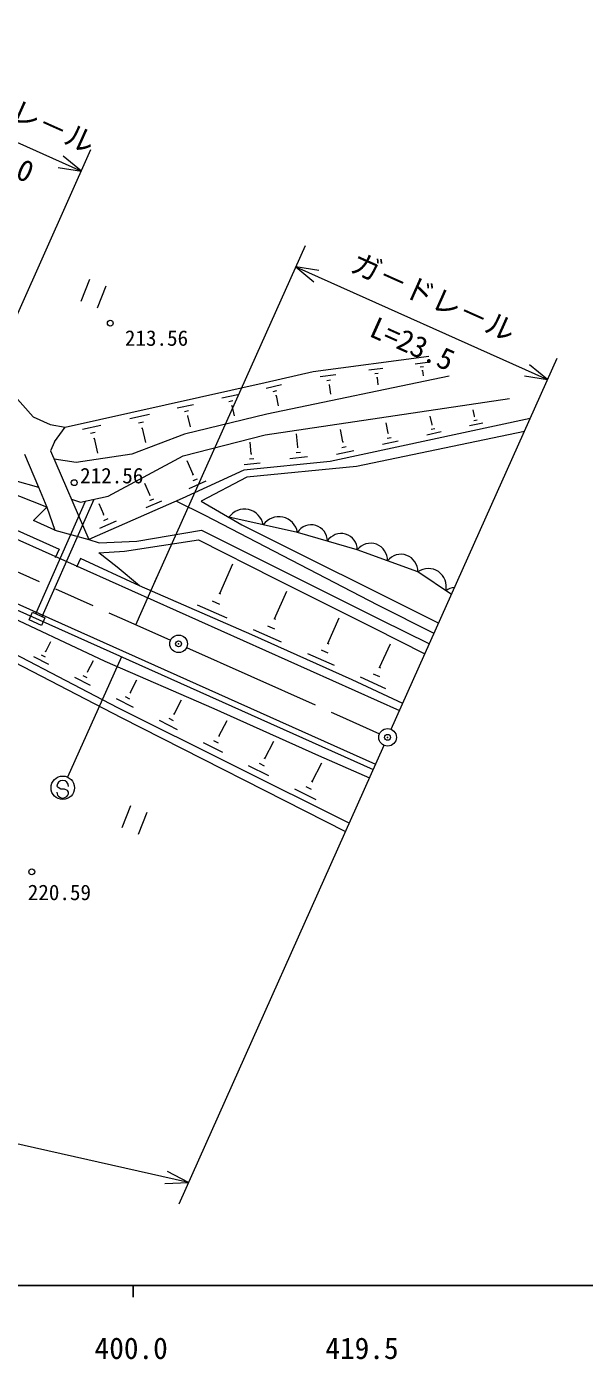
# Model space of a CAD drawing. Units: millimetres, scale not verified. Extents: x 40000 to 680000, y 20000 to 380000.
# Drawn here: x 458941 to 506439, y 198715 to 312236 of the extents above; entities that cross this region are included whole.
import ezdxf
from ezdxf.enums import TextEntityAlignment as Align

# ---------------------------------------------------------------- set-up
doc = ezdxf.new("R2010")
doc.units = ezdxf.units.MM
doc.header["$LTSCALE"] = 1000
doc.header["$PDMODE"] = 32
doc.header["$PDSIZE"] = 500
doc.linetypes.add('CHAIN', pattern=[18.5, 12, -1.5, 3.5, -1.5])
for name, color, linetype, lineweight in [('M-BGD', 7, 'Continuous', 13), ('M-BMK', 2, 'CHAIN', 13), ('M-TTL-BAND', 7, 'Continuous', 25)]:
    doc.layers.add(name, color=color, linetype=linetype, lineweight=lineweight)
doc.styles.add('@ＭＳ ゴシック', font='')
doc.styles.add('ＭＳ ゴシック', font='')
doc.styles.get('@ＭＳ ゴシック').set_extended_font_data('@MS Gothic')
doc.styles.get('ＭＳ ゴシック').set_extended_font_data('MS Gothic')

msp = doc.modelspace()

# ---------------------------------------------------------------- linework, layer by layer
at = {"layer": 'M-BGD'}
for p, q in [((449912, 306059), (463605, 299934)), ((451404, 272659), (464421, 301759)), ((463605, 299934), (462052, 301195)), ((461630, 300250), (463605, 299934)), ((469660, 264493), (482678, 293593)), ((481861, 291767), (503312, 282172)), ((483836, 291451), (481861, 291767)), ((481861, 291767), (483413, 290506)), ((464288, 290707), (463567, 288825)), ((464978, 288284), (465700, 290166)), ((422658, 284422), (490704, 253984)), ((489988, 252384), (504131, 283996)), ((488091, 282990), (489277, 283148)), ((488584, 282693), (488880, 282733)), ((492030, 283517), (493086, 283658)), ((492469, 283254), (492732, 283289)), ((492610, 282950), (492676, 282959)), ((492643, 282955), (492703, 282506)), ((503312, 282172), (501760, 283433)), ((479348, 281451), (480657, 281745)), ((483951, 282435), (485273, 282612)), ((484500, 282105), (484830, 282149)), ((484677, 281725), (484759, 281736)), ((484718, 281731), (484827, 280919)), ((488742, 282352), (488817, 282362)), ((488780, 282357), (488864, 281731)), ((501338, 282488), (503312, 282172)), ((475578, 280606), (476914, 280906)), ((479927, 281169), (480254, 281242)), ((480137, 280803), (480219, 280822)), ((480178, 280813), (480373, 279946)), ((420413, 279402), (488458, 248964)), ((420617, 279858), (488662, 249420)), ((471774, 279753), (473152, 280062)), ((472384, 279456), (472728, 279533)), ((476169, 280318), (476503, 280392)), ((476384, 279945), (476468, 279964)), ((476426, 279954), (476624, 279072)), ((497085, 279049), (496967, 279598)), ((463695, 277942), (465264, 278294)), ((467732, 278847), (469393, 279219)), ((468466, 278488), (468882, 278581)), ((472606, 279071), (472692, 279090)), ((472649, 279081), (472856, 278154)), ((489738, 277618), (489549, 278495)), ((493471, 278345), (493318, 279056)), ((493432, 278337), (493509, 278353)), ((496671, 278259), (497788, 278499)), ((497018, 278684), (497297, 278744)), ((497051, 279041), (497120, 279056)), ((464389, 277603), (464781, 277691)), ((464642, 277165), (464740, 277187)), ((464691, 277176), (464977, 275898)), ((468734, 278025), (468838, 278048)), ((468786, 278036), (469062, 276803)), ((482023, 276425), (481910, 277550)), ((485883, 276868), (485657, 277916)), ((489656, 277175), (489995, 277248)), ((489695, 277609), (489780, 277627)), ((493013, 277472), (494247, 277737)), ((493396, 277941), (493705, 278008)), ((478065, 275852), (477964, 276854)), ((481882, 275960), (482254, 275997)), ((481977, 276421), (482070, 276430)), ((485333, 275819), (486814, 276138)), ((485793, 276383), (486163, 276463)), ((485836, 276858), (485929, 276877)), ((489235, 276659), (490590, 276950)), ((458771, 275817), (459941, 273006)), ((473121, 274086), (472602, 275255)), ((477458, 274953), (478838, 275093)), ((477934, 275420), (478279, 275455)), ((478021, 275847), (478108, 275856)), ((481369, 275457), (482858, 275607)), ((473076, 274066), (473166, 274106)), ((473133, 273571), (473495, 273732)), ((459941, 273006), (460647, 271310)), ((469434, 272349), (469001, 273322)), ((472783, 272895), (474232, 273539)), ((459709, 262228), (463951, 271830)), ((460260, 261980), (464681, 271987)), ((465511, 270673), (465109, 271578)), ((469127, 271270), (470440, 271853)), ((469392, 272331), (469475, 272367)), ((469444, 271883), (469773, 272028)), ((460647, 271310), (459525, 270165)), ((465467, 270653), (465555, 270692)), ((465523, 270173), (465874, 270329)), ((456353, 270123), (461704, 267729)), ((465183, 269518), (466588, 270142)), ((461704, 267729), (461377, 266999)), ((463532, 266938), (463182, 266182)), ((468545, 264616), (463532, 266938)), ((475385, 263950), (476506, 266492)), ((468230, 261296), (470090, 265454)), ((475306, 263985), (475464, 263915)), ((480057, 261796), (481100, 264160)), ((459146, 261701), (459436, 262350)), ((459436, 262350), (460494, 261878)), ((473460, 262995), (475978, 261884)), ((474737, 263333), (475367, 263056)), ((460205, 261229), (459146, 261701)), ((460494, 261878), (460205, 261229)), ((479442, 261211), (480039, 260948)), ((479982, 261829), (480132, 261763)), ((484604, 259700), (485570, 261890)), ((478231, 260890), (480619, 259836)), ((460611, 258981), (460531, 259022)), ((460571, 259002), (461006, 259859)), ((482874, 258841), (485136, 257843)), ((484021, 259146), (484587, 258896)), ((484533, 259731), (484674, 259669)), ((489003, 257638), (489929, 259677)), ((460820, 257916), (459549, 258561)), ((460537, 258540), (460219, 258701)), ((467006, 258559), (462423, 248314)), ((464126, 257265), (464621, 258242)), ((464392, 256106), (463034, 256794)), ((464089, 256772), (463750, 256944)), ((464168, 257244), (464083, 257287)), ((467768, 255486), (468324, 256584)), ((487350, 256840), (489490, 255868)), ((488444, 257118), (488979, 256875)), ((488936, 257669), (489070, 257608)), ((472713, 213773), (286079, 255845)), ((467813, 255463), (467722, 255509)), ((468051, 254251), (466604, 254985)), ((467728, 254960), (467367, 255144)), ((471499, 253663), (472119, 254887)), ((471457, 253105), (471073, 253300)), ((471547, 253639), (471451, 253688)), ((471800, 252351), (470262, 253131)), ((475321, 251796), (476006, 253147)), ((489375, 251015), (471897, 211947)), ((475640, 250405), (474010, 251231)), ((475277, 251204), (474869, 251410)), ((475372, 251770), (475270, 251822)), ((479237, 249883), (479988, 251365)), ((479291, 249856), (479183, 249911)), ((479575, 248410), (477849, 249285)), ((479190, 249256), (478759, 249475)), ((483249, 247923), (484068, 249540)), ((461615, 247412), (461516, 247530)), ((483200, 247261), (482744, 247492)), ((483306, 247894), (483192, 247952)), ((461860, 247273), (461615, 247412)), ((462161, 247270), (461860, 247273)), ((462406, 247158), (462161, 247270)), ((462512, 247022), (462406, 247158)), ((483606, 246367), (481783, 247291)), ((467782, 245867), (467061, 243985)), ((468473, 243444), (469194, 245326)), ((472713, 213773), (470943, 214703)), ((470715, 213693), (472713, 213773))]:
    msp.add_line(p, q, dxfattribs=at)
for points in [[(460647, 271310), (457133, 272708), (453906, 274348), (451094, 276108), (446484, 282072), (439349, 292828), (432722, 304664), (429839, 312236)], [(433755, 310180), (435122, 307013), (438498, 299594), (441853, 292930), (445717, 287190), (451955, 278394), (455516, 274947), (457946, 273580), (459941, 273006)], [(440990, 307005), (443475, 302414), (444922, 298642), (448353, 292990), (454831, 284212), (459509, 279014), (460951, 278336), (462224, 278125)], [(461310, 276881), (462224, 278125), (479256, 281938), (483330, 282856), (493196, 284178)], [(494931, 282460), (479391, 279231), (472395, 277527), (467890, 275833), (463172, 275122), (461283, 275406)], [(415223, 280977), (429240, 274717), (438536, 270488), (447457, 266443), (456278, 262558), (465604, 258197), (474890, 254154), (483790, 250158), (488137, 248248)], [(462755, 271983), (463539, 271742), (465888, 272245), (472265, 275674), (479254, 277468), (500051, 280562)], [(486404, 244375), (466698, 254225), (453424, 261130), (446128, 262743), (432032, 270706), (432346, 271526), (414558, 279826), (409838, 275419)], [(501832, 278857), (484778, 275188), (477452, 274450), (472190, 272036), (464232, 268548)], [(501332, 277740), (487030, 274773), (477696, 273857)], [(461310, 276881), (460982, 276105), (464232, 268548), (465121, 268270)], [(477696, 273857), (473807, 271823), (477267, 269803), (494032, 261424)], [(493642, 260552), (488854, 262946), (474156, 270599), (471682, 271813)], [(460647, 271310), (461329, 269340), (459525, 270165)], [(495119, 263853), (492254, 265791), (487098, 267673), (482008, 269157), (476171, 270443)], [(461329, 269340), (464232, 268548), (465121, 268270), (468320, 268417), (473839, 269350), (489041, 261742), (493238, 259650)], [(465095, 267404), (467278, 267566), (473582, 268536), (480078, 265229), (488479, 261040), (492864, 258813)], [(490975, 254591), (486673, 256610), (478130, 260429), (468545, 264616), (466655, 266199), (465095, 267404)], [(451029, 261660), (466977, 253381), (486094, 243681)]]:
    msp.add_lwpolyline(points, dxfattribs=at)
for centre, radius in [((466063, 286978), 250), ((462992, 273394), 250), ((471882, 259662), 750), ((489681, 251699), 750), ((462015, 247401), 1000), ((459374, 240243), 250)]:
    msp.add_circle(centre, radius, dxfattribs=at)
for centre, radius, start, end in [((477497, 269519), 1616, 9.99582, 145.1614), ((480416, 268877), 1616, 9.99582, 145.1614), ((483175, 268423), 1379, 359.68779, 147.80843), ((485720, 267681), 1379, 359.68779, 147.80843), ((488236, 266788), 1441, 357.77601, 142.1159), ((490814, 265847), 1441, 357.77601, 142.1159), ((493146, 264542), 1535, 346.30171, 125.52216), ((495528, 262930), 1535, 95.19081, 125.52216), ((462016, 247526), 500, 359.55488, 179.55488), ((462012, 247026), 500, 179.55488, 359.55488)]:
    msp.add_arc(centre, radius, start, end, dxfattribs=at)
for p in [(471882, 259662), (489681, 251699)]:
    msp.add_point(p, dxfattribs=at)
at = {"layer": 'M-BMK'}
for p, q in [((449061, 269871), (467317, 261704)), ((467317, 261704), (471197, 259968)), ((472566, 259356), (485574, 253537)), ((485574, 253537), (488997, 252006))]:
    msp.add_line(p, q, dxfattribs=at)
at = {"layer": 'M-TTL-BAND'}
for p, q in [((40000, 205000), (579000, 205000)), ((468000, 205000), (468000, 204000))]:
    msp.add_line(p, q, dxfattribs=at)

# ---------------------------------------------------------------- texts
at = {"layer": 'M-BGD', "style": 'ＭＳ ゴシック'}
for p in [(457167, 303909), (492995, 287882)]:
    msp.add_text('ガ－ドレ－ル', height=1833, rotation=335.9, dxfattribs=at).set_placement(p, align=Align.BOTTOM_CENTER)
at = {"layer": 'M-BGD', "style": '@ＭＳ ゴシック'}
for s, p in [('L=15.0', (456350, 302083)), ('L=23.5', (492178, 286057))]:
    msp.add_text(s, height=1833, rotation=335.9, dxfattribs=at).set_placement(p, align=Align.TOP_CENTER)
at = {"layer": 'M-BGD', "style": 'ＭＳ ゴシック'}
for s, p in [('213.56', (470000, 285711)), ('212.56', (466187, 273993)), ('220.59', (461730, 238492))]:
    msp.add_text(s, height=1320, dxfattribs=at).set_placement(p, align=Align.MIDDLE_CENTER)
at = {"layer": 'M-TTL-BAND', "style": 'ＭＳ ゴシック'}
for s, p in [('400.0', (467844, 198195)), ('419.5', (487500, 198195))]:
    msp.add_text(s, height=1833, dxfattribs=at).set_placement(p, align=Align.BOTTOM_CENTER)

doc.saveas('drawing.dxf')
